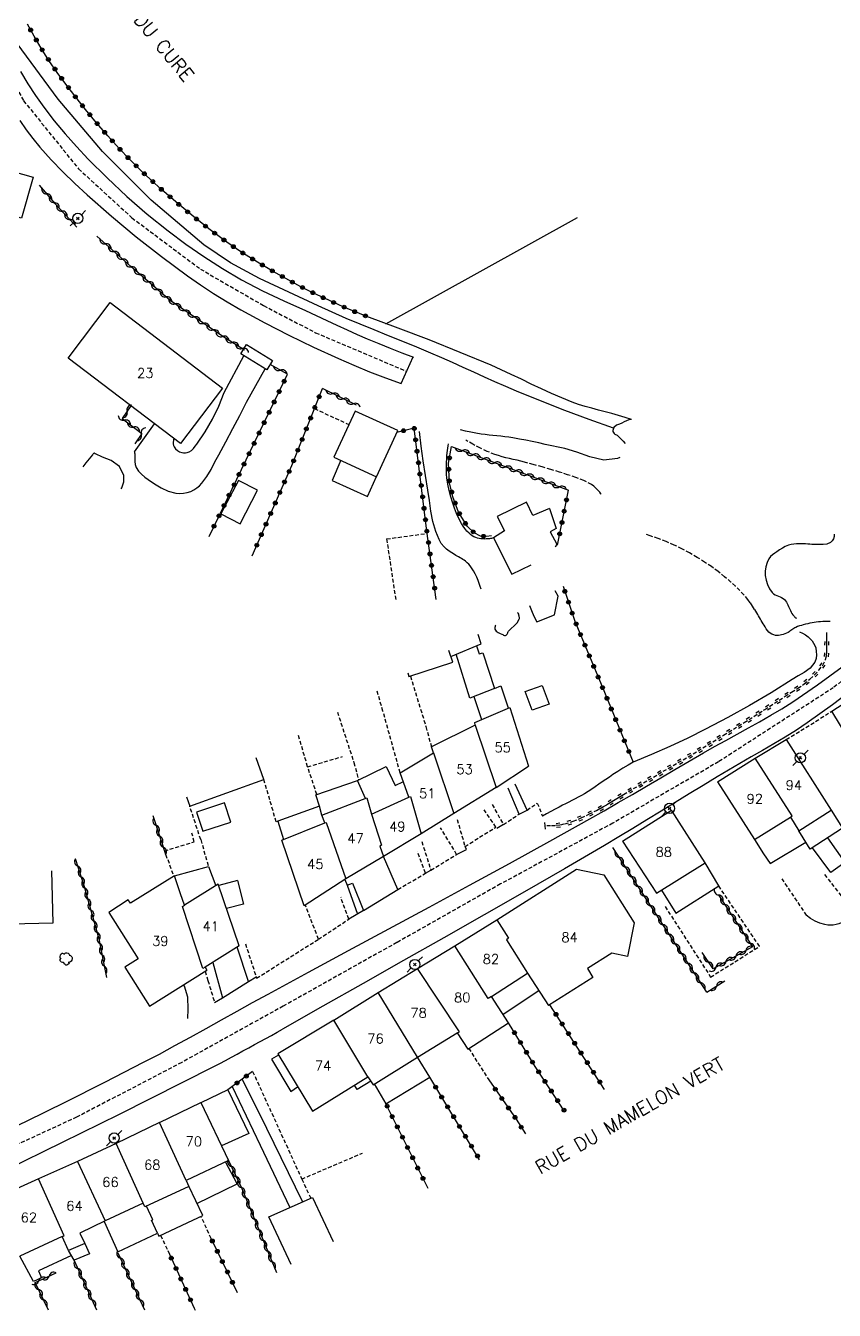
# Model space of a CAD drawing. Header units: millimetres. Extents: x 255999 to 257000, y 144000 to 145001.
# Drawn here: x 256211.4 to 256316.8, y 144000 to 144167.6 of the extents above; entities that cross this region are included whole.
import ezdxf
from ezdxf.enums import TextEntityAlignment as Align

# ---------------------------------------------------------------- set-up
doc = ezdxf.new("R2010")
doc.units = ezdxf.units.MM
doc.linetypes.add('DASHED', pattern=[0.75, 0.5, -0.25])
doc.layers.get('0').update_dxf_attribs({"linetype": 'CONTINUOUS'})
for name, color, linetype in [('W0001', 6, 'DASHED'), ('W0008', 7, 'CONTINUOUS'), ('W0017', 7, 'CONTINUOUS'), ('W0070', 7, 'DASHED'), ('W0101', 7, 'CONTINUOUS'), ('W0104', 1, 'CONTINUOUS'), ('W0105', 7, 'CONTINUOUS'), ('W0112', 1, 'DASHED'), ('W0120', 7, 'CONTINUOUS'), ('W0211', 2, 'CONTINUOUS'), ('W0214', 2, 'CONTINUOUS'), ('W0220', 5, 'DASHED'), ('W0300', 7, 'CONTINUOUS'), ('W0310', 3, 'CONTINUOUS'), ('W0322', 7, 'CONTINUOUS'), ('W0323', 7, 'CONTINUOUS'), ('W0333', 7, 'CONTINUOUS'), ('W0473', 7, 'CONTINUOUS'), ('W0515', 5, 'CONTINUOUS'), ('W0989', 7, 'CONTINUOUS'), ('W0991', 7, 'CONTINUOUS'), ('W1102', 7, 'CONTINUOUS')]:
    doc.layers.add(name, color=color, linetype=linetype)
doc.styles.get("Standard").update_dxf_attribs({"font": 'romans.shx', "width": 0.85})

# ---------------------------------------------------------------- blocks, each defined once
blk = doc.blocks.new('T473')
for p, q in [((-0.166667, 0.166667), (0.166667, -0.166667)), ((-0.166667, -0.166667), (0.166667, 0.166667)), ((0.500001, 0.500001), (1.000002, 1.000002)), ((-1.000002, -1.000002), (-0.500001, -0.500001))]:
    blk.add_line(p, q)
blk.add_ellipse((0, 0), major_axis=(0.471405, 0.471405), ratio=1, start_param=5.4977871438, end_param=11.780972451)
blk = doc.blocks.new('T300')
for p, q in [((-0.8, 0.51), (-0.86, 0.34)), ((-0.86, 0.34), (-0.86, 0.17)), ((-0.86, 0.17), (-0.74, 0.06)), ((-0.69, 0.63), (-0.8, 0.51)), ((-0.8, -0.06), (-0.74, 0.06)), ((-0.74, 0.06), (-0.69, 0.11)), ((-0.57, 0.69), (-0.69, 0.63)), ((-0.46, 0.69), (-0.57, 0.69)), ((-0.29, 0.63), (-0.46, 0.69)), ((-0.29, 0.63), (-0.17, 0.74)), ((-0.23, 0.57), (-0.29, 0.63)), ((-0.17, 0.74), (-0.06, 0.8)), ((-0.06, 0.8), (0.06, 0.8)), ((0.06, 0.8), (0.23, 0.74)), ((0.23, 0.74), (0.34, 0.63)), ((0.34, 0.63), (0.4, 0.51)), ((0.46, 0.46), (0.34, 0.46)), ((0.4, 0.51), (0.4, 0.46)), ((0.57, 0.4), (0.46, 0.46)), ((0.57, 0.4), (0.69, 0.29)), ((0.69, 0.29), (0.74, 0.17)), ((0.74, 0.06), (0.69, -0.17)), ((0.74, 0.17), (0.74, 0.06)), ((-0.8, -0.17), (-0.8, -0.06)), ((-0.8, -0.23), (-0.8, -0.17)), ((-0.74, -0.34), (-0.8, -0.23)), ((-0.69, -0.4), (-0.74, -0.34)), ((-0.51, -0.46), (-0.69, -0.4)), ((-0.4, -0.46), (-0.51, -0.46)), ((-0.4, -0.46), (-0.34, -0.46)), ((-0.34, -0.46), (-0.34, -0.4)), ((-0.34, -0.51), (-0.34, -0.46)), ((-0.29, -0.63), (-0.34, -0.51)), ((-0.17, -0.74), (-0.29, -0.63)), ((-0.06, -0.8), (-0.17, -0.74)), ((0.06, -0.8), (-0.06, -0.8)), ((0.17, -0.74), (0.06, -0.8)), ((0.23, -0.69), (0.17, -0.74)), ((0.29, -0.46), (0.23, -0.46)), ((0.29, -0.63), (0.23, -0.69)), ((0.46, -0.4), (0.29, -0.46)), ((0.34, -0.51), (0.29, -0.63)), ((0.34, -0.51), (0.34, -0.46)), ((0.57, -0.34), (0.46, -0.4)), ((0.63, -0.29), (0.57, -0.34)), ((0.69, -0.17), (0.63, -0.29))]:
    blk.add_line(p, q)
blk = doc.blocks.new('t310o')
at = {"color": 0, "linetype": 'Continuous'}
for centre, start, end in [((-0.5, 0.38), 216.8699, 323.1304), ((0.5, -0.37), 36.8699, 143.1303)]:
    blk.add_arc(centre, 0.625, start, end, dxfattribs=at)
blk = doc.blocks.new('t323o')
at = {"color": 0, "linetype": 'Continuous'}
for radius in [0.25, 0.15]:
    blk.add_circle((0, 0), radius, dxfattribs=at)
blk = doc.blocks.new('t322o')
at = {"color": 0, "linetype": 'Continuous'}
for radius in [0.25, 0.15]:
    blk.add_circle((0, 0), radius, dxfattribs=at)
blk = doc.blocks.new('t220o')
at = {"color": 0, "linetype": 'Continuous'}
for p, q in [((-0.25, 0.25), (0.25, 0.25)), ((-0.25, -0.25), (0.25, -0.25))]:
    blk.add_line(p, q, dxfattribs=at)

msp = doc.modelspace()

# ---------------------------------------------------------------- linework, layer by layer
at = {"layer": 'W0001'}
for points in [[(256375.98, 144171), (256371.53, 144165.59), (256366.61, 144158.17), (256361.99, 144149.01), (256357.83, 144139.67), (256353.68, 144129.2), (256350, 144120.54), (256346.89, 144113.77), (256341.44, 144104.71), (256334.66, 144096.2), (256327.24, 144089.43), (256316.7, 144081.2), (256301.75, 144071.55), (256287.94, 144063.54), (256273.32, 144055.61), (256259.76, 144047.96), (256244.95, 144039.67), (256231.71, 144032.33), (256218.01, 144025.19), (256200.27, 144017.02), (256182.14, 144008.73), (256164.95, 144000.71), (256163.32, 144000)], [(256204.22, 144171), (256206.44, 144166.09), (256211.09, 144157.78), (256218.26, 144148.89), (256225.22, 144142.51), (256234.15, 144135.82), (256242.4, 144131.05), (256249.17, 144127.52), (256261.06, 144122.47)]]:
    msp.add_lwpolyline(points, dxfattribs=at)
at = {"layer": 'W0008'}
for points in [[(256210.69, 144161.59), (256211.65, 144160), (256212.66, 144158.45), (256213.73, 144156.94), (256215.08, 144155.17), (256216.5, 144153.46), (256217.98, 144151.79), (256219.51, 144150.17), (256221.99, 144147.7), (256224.56, 144145.3), (256227.2, 144143), (256229.93, 144140.8), (256232.24, 144139.07), (256234.61, 144137.44), (256237.04, 144135.89), (256239.52, 144134.42), (256242.25, 144132.98), (256245.04, 144131.66), (256247.86, 144130.4), (256250.66, 144129.12), (256251.97, 144128.51), (256253.28, 144127.89), (256254.59, 144127.29), (256255.92, 144126.71), (256257.41, 144126.09), (256258.91, 144125.48), (256260.42, 144124.89), (256261.94, 144124.33)], [(256210.58, 144155.19), (256211.42, 144154), (256212.3, 144152.83), (256213.22, 144151.7), (256214.68, 144150.07), (256216.2, 144148.5), (256217.77, 144146.99), (256219.38, 144145.51), (256222.54, 144142.73), (256225.77, 144140.04), (256229.08, 144137.44), (256232.46, 144134.93), (256234.15, 144133.76), (256235.88, 144132.63), (256237.63, 144131.55), (256239.42, 144130.52), (256242.54, 144128.81), (256245.71, 144127.19), (256248.91, 144125.64), (256252.15, 144124.16), (256254.17, 144123.27), (256256.22, 144122.43), (256258.28, 144121.63), (256260.36, 144120.87)], [(256260.36, 144120.87), (256261.89, 144124.35)], [(256206.31, 144022.24), (256211.46, 144024.68), (256216.59, 144027.18), (256221.68, 144029.74), (256226.75, 144032.35), (256228.8, 144033.42), (256230.84, 144034.52), (256232.87, 144035.63), (256234.9, 144036.75), (256236.92, 144037.88), (256238.95, 144039), (256240.97, 144040.13), (256243, 144041.24), (256248.24, 144044.09), (256253.49, 144046.93), (256258.75, 144049.77), (256264, 144052.6), (256269.25, 144055.44), (256274.49, 144058.3), (256279.72, 144061.18), (256284.93, 144064.09), (256286.8, 144065.15), (256288.66, 144066.22), (256290.51, 144067.29), (256292.36, 144068.38), (256294.21, 144069.46), (256296.06, 144070.55), (256297.91, 144071.63), (256299.77, 144072.7), (256301.23, 144073.53), (256302.69, 144074.34), (256304.17, 144075.15), (256305.64, 144075.96), (256307.1, 144076.77), (256308.56, 144077.61), (256309.99, 144078.47), (256311.41, 144079.37), (256314.67, 144081.59), (256317.85, 144083.92)], [(256319.85, 144081.45), (256316.62, 144078.99), (256313.31, 144076.64), (256311.89, 144075.69), (256310.44, 144074.78), (256308.97, 144073.9), (256307.49, 144073.03), (256306.01, 144072.18), (256304.53, 144071.32), (256303.05, 144070.46), (256301.58, 144069.59), (256299.74, 144068.47), (256297.9, 144067.35), (256296.07, 144066.23), (256294.24, 144065.1), (256292.4, 144063.98), (256290.57, 144062.86), (256288.72, 144061.75), (256286.87, 144060.65), (256281.66, 144057.6), (256276.42, 144054.57), (256271.17, 144051.57), (256265.91, 144048.59), (256260.65, 144045.61), (256255.39, 144042.63), (256250.13, 144039.65), (256244.88, 144036.65)], [(256170.97, 144000), (256172.39, 144000.68), (256179.38, 144004.12), (256186.38, 144007.54), (256198.8, 144013.51), (256211.23, 144019.5), (256223.61, 144025.57), (256235.91, 144031.8), (256236.67, 144032.19), (256237.43, 144032.6), (256238.19, 144033.01), (256238.94, 144033.42), (256239.69, 144033.84), (256240.45, 144034.25), (256241.2, 144034.66), (256241.95, 144035.08), (256242.68, 144035.47), (256243.42, 144035.86), (256244.15, 144036.26), (256244.88, 144036.65)]]:
    msp.add_lwpolyline(points, dxfattribs=at)
at = {"layer": 'W0017'}
for points in [[(256237.26, 144119.72), (256239.82, 144124.49)], [(256240.16, 144118.46), (256242.59, 144122.82)], [(256230.73, 144113.68), (256230.69, 144113.63), (256230.66, 144113.58), (256230.64, 144113.52), (256230.63, 144113.45), (256230.6, 144113.24), (256230.61, 144113.03), (256230.64, 144112.81), (256230.73, 144112.61), (256230.92, 144112.36), (256231.16, 144112.15), (256231.43, 144111.99), (256231.72, 144111.88), (256231.96, 144111.84), (256232.2, 144111.84), (256232.44, 144111.88), (256232.67, 144111.97), (256232.99, 144112.16), (256233.25, 144112.42), (256233.48, 144112.71), (256233.69, 144112.99), (256234.77, 144114.57), (256235.73, 144116.22), (256236.56, 144117.94), (256237.26, 144119.72)], [(256225.56, 144111.97), (256225.57, 144111.84), (256225.58, 144111.71), (256225.59, 144111.58), (256225.6, 144111.45), (256225.62, 144111.08), (256225.62, 144110.7), (256225.66, 144110.32), (256225.78, 144109.95), (256226.09, 144109.47), (256226.48, 144109.05), (256226.91, 144108.69), (256227.36, 144108.36), (256228.18, 144107.79), (256229.04, 144107.28), (256229.96, 144106.86), (256230.95, 144106.6), (256231.44, 144106.55), (256231.94, 144106.58), (256232.42, 144106.67), (256232.9, 144106.82), (256233.31, 144107.02), (256233.69, 144107.27), (256234.04, 144107.56), (256234.35, 144107.88), (256235.01, 144108.75), (256235.56, 144109.69), (256236.04, 144110.66), (256236.54, 144111.6), (256237.48, 144113.3), (256238.39, 144115.01), (256239.28, 144116.73), (256240.16, 144118.46)], [(256225.56, 144111.97), (256228.15, 144115.65)], [(256270.76, 144094.08), (256270.66, 144094.43), (256270.53, 144094.82), (256270.38, 144095.21), (256270.2, 144095.64), (256270, 144096.06), (256269.78, 144096.47), (256269.53, 144096.86), (256269.35, 144097.1), (256269.15, 144097.31), (256268.94, 144097.52), (256268.72, 144097.71), (256268.56, 144097.84), (256268.38, 144097.95), (256268.2, 144098.06), (256268.02, 144098.16), (256267.84, 144098.26), (256267.66, 144098.37), (256267.48, 144098.47), (256267.3, 144098.58), (256266.95, 144098.81), (256266.59, 144099.03), (256266.24, 144099.27), (256265.93, 144099.57), (256265.58, 144100.03), (256265.3, 144100.53), (256265.07, 144101.05), (256264.87, 144101.58), (256264.49, 144102.9), (256264.23, 144104.26), (256264.02, 144105.62), (256263.81, 144106.97), (256263.51, 144108.88), (256263.23, 144110.79), (256262.97, 144112.71), (256262.74, 144114.64)], [(256272.4, 144100.75), (256272.27, 144100.71), (256272.14, 144100.69), (256272.01, 144100.67), (256271.88, 144100.65), (256271.65, 144100.62), (256271.41, 144100.61), (256271.17, 144100.6), (256270.93, 144100.61), (256270.72, 144100.63), (256270.5, 144100.67), (256270.29, 144100.72), (256270.08, 144100.79), (256269.84, 144100.9), (256269.61, 144101.04), (256269.4, 144101.2), (256269.2, 144101.37), (256268.91, 144101.65), (256268.65, 144101.96), (256268.42, 144102.29), (256268.2, 144102.63), (256267.86, 144103.27), (256267.56, 144103.94), (256267.31, 144104.62), (256267.07, 144105.3), (256266.82, 144106.11), (256266.61, 144106.93), (256266.43, 144107.75), (256266.31, 144108.59), (256266.27, 144109), (256266.25, 144109.4), (256266.24, 144109.81), (256266.24, 144110.22), (256266.26, 144110.63), (256266.28, 144111.03), (256266.3, 144111.44), (256266.33, 144111.85), (256266.37, 144112.15), (256266.41, 144112.45), (256266.47, 144112.74), (256266.53, 144113.04)], [(256232.5, 144038.08), (256232.55, 144039.29), (256232.52, 144040.85), (256232.09, 144042.28), (256231.96, 144042.46)], [(256239.62, 144030.16), (256242.76, 144023.75), (256247.49, 144014.15)], [(256238.29, 144029.18), (256241.94, 144021.54), (256245.81, 144013.41)]]:
    msp.add_lwpolyline(points, dxfattribs=at)
at = {"layer": 'W0070'}
for points in [[(256286.42, 144106.45), (256286.38, 144106.52), (256286.24, 144106.7), (256286, 144106.98), (256285.74, 144107.25), (256285.46, 144107.49), (256285.16, 144107.71), (256284.16, 144108.24), (256283.11, 144108.65), (256282.04, 144108.99), (256280.99, 144109.33), (256279.86, 144109.69), (256278.72, 144110.01), (256277.58, 144110.32), (256276.43, 144110.63), (256275.95, 144110.76), (256275.46, 144110.87), (256274.97, 144110.98), (256274.48, 144111.09), (256273.99, 144111.21), (256273.5, 144111.33), (256273.02, 144111.48), (256272.54, 144111.64), (256271.56, 144112.03), (256270.61, 144112.48), (256269.67, 144112.96), (256268.77, 144113.5)], [(256316.29, 144089.83), (256315.97, 144089.84), (256315.65, 144089.85), (256315.34, 144089.84), (256315.02, 144089.82), (256314.76, 144089.8), (256314.49, 144089.76), (256314.23, 144089.72), (256313.96, 144089.67), (256313.67, 144089.62), (256313.38, 144089.56), (256313.09, 144089.49), (256312.8, 144089.42), (256312.55, 144089.34), (256312.3, 144089.27), (256312.05, 144089.18), (256311.81, 144089.07), (256311.68, 144089), (256311.55, 144088.92), (256311.43, 144088.84), (256311.3, 144088.75), (256311.18, 144088.66), (256311.06, 144088.58), (256310.94, 144088.5), (256310.81, 144088.43), (256310.6, 144088.33), (256310.4, 144088.23), (256310.18, 144088.15), (256309.96, 144088.09), (256309.77, 144088.05), (256309.58, 144088.02), (256309.38, 144088.01), (256309.18, 144088.03), (256308.94, 144088.1), (256308.71, 144088.19), (256308.49, 144088.32), (256308.3, 144088.47), (256308.11, 144088.67), (256307.95, 144088.89), (256307.81, 144089.13), (256307.67, 144089.35), (256307.54, 144089.55), (256307.43, 144089.75), (256307.31, 144089.96), (256307.2, 144090.16), (256307.08, 144090.36), (256306.97, 144090.57), (256306.85, 144090.77), (256306.73, 144090.97), (256306.45, 144091.42), (256306.17, 144091.86), (256305.88, 144092.3), (256305.56, 144092.72), (256305.05, 144093.32), (256304.51, 144093.9), (256303.94, 144094.45), (256303.36, 144094.99), (256302.53, 144095.69), (256301.68, 144096.36), (256300.81, 144097), (256299.92, 144097.6), (256298.95, 144098.21), (256297.97, 144098.79), (256296.97, 144099.33), (256295.94, 144099.82), (256294.91, 144100.27), (256293.86, 144100.67), (256292.8, 144101.03), (256292.34, 144101.18)]]:
    msp.add_lwpolyline(points, dxfattribs=at)
at = {"layer": 'W0101'}
msp.add_lwpolyline([(256222.39, 144131.44), (256237.04, 144120.3), (256231.54, 144113.07), (256216.89, 144124.2), (256222.39, 144131.44)], close=True, dxfattribs=at)
for points in [[(256270.01, 144076.33), (256269.93, 144076.69), (256274.5, 144078.65)], [(256274.5, 144078.65), (256276.97, 144070.98)], [(256270.01, 144076.33), (256264.28, 144073.51)], [(256306.53, 144072.02), (256310.58, 144074.45)], [(256310.58, 144074.45), (256316.42, 144065.25)], [(256232.33, 144066.99), (256232.76, 144065.77), (256242.42, 144069.25), (256241.41, 144072.07)], [(256260.21, 144070.11), (256264.57, 144072.7)], [(256264.57, 144072.7), (256264.28, 144073.51)], [(256272.74, 144068.2), (256276.97, 144070.98)], [(256301.59, 144068.93), (256306.53, 144072.02)], [(256261.36, 144066.93), (256260.21, 144070.11)], [(256301.59, 144068.93), (256306.43, 144061.42)], [(256272.74, 144068.2), (256267.21, 144064.81)], [(256250.4, 144063.58), (256250.01, 144064.6), (256255.86, 144066.85), (256256.49, 144064.7)], [(256256.49, 144064.7), (256261.36, 144066.93)], [(256267.21, 144064.81), (256262.94, 144062.17)], [(256289.2, 144061.2), (256293.65, 144054.39), (256299.99, 144058.37), (256295.6, 144065.22)], [(256289.2, 144061.2), (256295.6, 144065.22)], [(256306.43, 144061.42), (256311.13, 144064.33)], [(256311.13, 144064.33), (256312.2, 144062.55), (256316.42, 144065.25)], [(256247.67, 144052.77), (256244.78, 144061.34), (256250.4, 144063.58)], [(256262.94, 144062.17), (256258.04, 144059.19)], [(256258.04, 144059.19), (256253.11, 144056.26)], [(256214.73, 144057.31), (256214.89, 144050.5), (256205.79, 144050.28), (256205.74, 144052.63)], [(256272.84, 144050.93), (256283.23, 144057.55)], [(256283.23, 144057.55), (256286.78, 144056.81), (256290.73, 144050.54), (256289.86, 144046.17), (256287.84, 144046.59), (256284.64, 144044.57), (256285.34, 144043.43), (256279.55, 144039.75)], [(256232.07, 144052.83), (256231.55, 144054.32), (256230.78, 144056.69), (256225.05, 144053.09)], [(256239.2, 144047.52), (256236.49, 144055.6), (256232.07, 144052.83)], [(256253.11, 144056.26), (256247.67, 144052.77)], [(256225.05, 144053.09), (256224.72, 144053.55), (256222.21, 144051.88), (256226.02, 144045.84), (256224.3, 144044.76), (256227.51, 144039.65), (256234.99, 144044.37)], [(256267.36, 144047.52), (256272.84, 144050.93)], [(256239.2, 144047.52), (256234.76, 144044.74)], [(256262.49, 144044.58), (256267.36, 144047.52)], [(256234.76, 144044.74), (256234.99, 144044.37)], [(256257.32, 144041.44), (256262.49, 144044.58)], [(256272.11, 144040.94), (256276.8, 144043.97)], [(256276.8, 144043.97), (256279.55, 144039.75)], [(256251.57, 144037.83), (256257.32, 144041.44)], [(256274.34, 144037.49), (256272.11, 144040.94)], [(256251.57, 144037.83), (256244.24, 144033.44)], [(256267.63, 144036.19), (256269.02, 144034.08), (256274.34, 144037.49)], [(256262.48, 144033.03), (256267.63, 144036.19)], [(256244.24, 144033.44), (256248.76, 144025.97), (256256.01, 144030.44)], [(256256.01, 144030.44), (256256.7, 144029.43), (256262.48, 144033.03)], [(256228.81, 144024.49), (256234.21, 144027.12)], [(256234.21, 144027.12), (256237.81, 144019.56), (256232.31, 144016.94)], [(256228.81, 144024.49), (256223.15, 144021.77)], [(256223.15, 144021.77), (256218.14, 144019.43)], [(256218.14, 144019.43), (256213.02, 144017.17)], [(256213.02, 144017.17), (256207.16, 144014.48)], [(256232.31, 144016.94), (256232.64, 144016.16), (256226.9, 144013.49)], [(256226.67, 144013.97), (256221.75, 144011.68)], [(256226.9, 144013.49), (256226.67, 144013.97)], [(256246.01, 144005.96), (256243.1, 144012.21), (256248.78, 144014.73), (256251.46, 144008.98)], [(256221.75, 144011.68), (256218.43, 144010.05), (256219.06, 144008.72), (256216.97, 144007.81), (256216.13, 144009.61)], [(256216.13, 144009.61), (256210.62, 144007.06)]]:
    msp.add_lwpolyline(points, dxfattribs=at)
at = {"layer": 'W0104'}
for points in [[(256212.34, 144147.79), (256210.82, 144142.44), (256208.03, 144143.23), (256209.55, 144148.58), (256212.34, 144147.79)], [(256254.32, 144117.3), (256251.57, 144111.27), (256257.14, 144108.73), (256259.9, 144114.76)], [(256239.11, 144108.26), (256236.84, 144103.89), (256239.33, 144102.59), (256241.61, 144106.97)], [(256278.75, 144081.51), (256279.64, 144079.07), (256277.41, 144078.26), (256276.52, 144080.7), (256278.75, 144081.51)], [(256320.21, 144080.53), (256320.95, 144079.36), (256323.04, 144076.93), (256318.89, 144074.21), (256316.53, 144078.14)], [(256237.28, 144066.18), (256233.66, 144064.97), (256234.49, 144062.48), (256238.11, 144063.69)]]:
    msp.add_lwpolyline(points, close=True, dxfattribs=at)
for points in [[(256252.45, 144110.87), (256251.32, 144108.22), (256255.97, 144106.13), (256257.11, 144108.74)], [(256279.71, 144104.6), (256277.52, 144103.67), (256276.69, 144105.43), (256272.86, 144103.54), (256273.8, 144101.67), (256272.4, 144100.75), (256274.78, 144096.01), (256277.3, 144097.24)], [(256279.71, 144104.6), (256280.55, 144101.96), (256279.76, 144101.55), (256280.63, 144099.94), (256280.43, 144099.56)], [(256266.82, 144085.28), (256270.77, 144086.95), (256270.37, 144088.14)], [(256261.19, 144083.16), (256261.36, 144082.66), (256267.06, 144084.54), (256266.56, 144086.07)], [(256270.98, 144085.78), (256272.5, 144081.11), (256269.29, 144079.83), (256267.5, 144085.57)], [(256270.15, 144086.69), (256270.52, 144085.63), (256270.98, 144085.78)], [(256272.5, 144081.11), (256273.36, 144081.44), (256274.3, 144078.57)], [(256269.83, 144080.05), (256270.8, 144077.06)], [(256255.7, 144066.78), (256254.66, 144069.1), (256258.39, 144070.92), (256259.55, 144068.45), (256260.63, 144068.96)], [(256249.67, 144065.74), (256249.2, 144067.23), (256254.66, 144069.1)], [(256250.01, 144064.6), (256249.67, 144065.74), (256244.24, 144063.82), (256245, 144061.43)], [(256316.42, 144065.25), (256317.92, 144062.91), (256313.71, 144060.13), (256312.2, 144062.55)], [(256306.43, 144061.42), (256307.62, 144059.55)], [(256307.62, 144059.55), (256308.48, 144058.26), (256313.13, 144061.06)], [(256315.97, 144061.62), (256318.2, 144058.4), (256316.39, 144057.1), (256314, 144060.32)], [(256253.01, 144056.19), (256253.28, 144055.44), (256253.99, 144055.71), (256255.43, 144052.15), (256259.92, 144054.89), (256258.03, 144059.21)], [(256230.78, 144056.69), (256235.22, 144057.9), (256236.15, 144055.38)], [(256294.29, 144054.79), (256296.15, 144051.82), (256301.76, 144055.36), (256299.99, 144058.37)], [(256238.98, 144056.07), (256236.56, 144055.4)], [(256238.98, 144056.07), (256239.77, 144052.98)], [(256239.77, 144052.98), (256237.55, 144052.42)], [(256235.77, 144045.37), (256237.05, 144040.76), (256240.43, 144042.89), (256238.97, 144047.38)], [(256278.29, 144041.68), (256273.63, 144038.6)], [(256244.32, 144033.3), (256243.43, 144032.77), (256245.93, 144028.55), (256246.83, 144029.16)], [(256256.84, 144029.52), (256258.35, 144026.93), (256264.07, 144030.39), (256262.47, 144033.02)], [(256237.73, 144028.77), (256234.23, 144027.08)], [(256237.73, 144028.77), (256240.45, 144023.08), (256236.91, 144021.45)], [(256256.38, 144029.9), (256254.61, 144028.8), (256254.24, 144029.35)], [(256233.7, 144013.93), (256238.97, 144016.5), (256237.43, 144019.38)], [(256234.45, 144012.35), (256232.63, 144016.19)], [(256227.78, 144011.74), (256227.96, 144011.81), (256227.14, 144013.6)], [(256228.57, 144010.07), (256227.78, 144011.74)], [(256232.51, 144011.47), (256234.45, 144012.35)], [(256221.58, 144011.6), (256223.39, 144007.61), (256228.57, 144010.07)], [(256228.57, 144010.07), (256228.75, 144009.69), (256232.51, 144011.47)], [(256219.06, 144008.72), (256219.68, 144007.36), (256217.68, 144006.52), (256216.97, 144007.81)], [(256217.34, 144007.13), (256213.04, 144005.14), (256213.42, 144004.22), (256212.37, 144003.75), (256210.62, 144007.06)]]:
    msp.add_lwpolyline(points, dxfattribs=at)
at = {"layer": 'W0105'}
for points in [[(256275.73, 144064.73), (256274.29, 144068.09)], [(256276.76, 144065.25), (256275.21, 144068.63)], [(256275.73, 144064.73), (256276.76, 144065.25)], [(256273.68, 144063.36), (256272.82, 144062.85)], [(256267.58, 144059.45), (256268.87, 144060.11), (256268.67, 144060.51)], [(256263.5, 144057.01), (256264.21, 144057.43)], [(256253.28, 144055.44), (256254.65, 144051.68)], [(256255.43, 144052.15), (256253.51, 144051.01)], [(256240.43, 144042.89), (256241.42, 144043.49)], [(256236, 144040.16), (256237.05, 144040.76)]]:
    msp.add_lwpolyline(points, dxfattribs=at)
at = {"layer": 'W0112'}
for points in [[(256249.02, 144117.62), (256253.52, 144115.54)], [(256258.44, 144100.62), (256263.55, 144101.32)], [(256258.44, 144100.62), (256259.66, 144092.5)], [(256261.56, 144082.73), (256263.57, 144076.13), (256264.28, 144073.51)], [(256260.21, 144070.11), (256257.97, 144078.14), (256257.15, 144080.94)], [(256252.02, 144078.04), (256254.18, 144071.45)], [(256310.58, 144074.45), (256316.53, 144078.14)], [(256248.14, 144070.9), (256246.89, 144075.15)], [(256248.14, 144070.9), (256252.67, 144072.22)], [(256249.34, 144067.27), (256248.14, 144070.9)], [(256254.18, 144071.45), (256254.79, 144069.16)], [(256244.24, 144063.82), (256244.05, 144063.71), (256242.42, 144069.25)], [(256234.2, 144061.39), (256232.76, 144065.77)], [(256268.67, 144060.51), (256272.7, 144063.02), (256271.1, 144065.37)], [(256272.21, 144065.98), (256273.68, 144063.36), (256275.73, 144064.73)], [(256276.76, 144065.25), (256278.1, 144066.16)], [(256278.1, 144066.16), (256278.78, 144064.45)], [(256267.63, 144064.03), (256268.67, 144060.51)], [(256229.47, 144059.91), (256233.34, 144061.1), (256233.05, 144062.24)], [(256263.03, 144061.14), (256264.21, 144057.43), (256267.58, 144059.45), (256265.49, 144062.95)], [(256234.2, 144061.39), (256235.2, 144057.89)], [(256229.89, 144058.8), (256230.67, 144056.62)], [(256259.92, 144054.89), (256263.5, 144057.01), (256262.46, 144059.83)], [(256307.08, 144047.48), (256301.76, 144055.36)], [(256309.99, 144056.29), (256313.19, 144051.52)], [(256315.56, 144056.83), (256319.97, 144051.24)], [(256249.55, 144048.4), (256253.51, 144051.01), (256252.47, 144053.9)], [(256249.55, 144048.4), (256247.84, 144052.88)], [(256294.77, 144052.66), (256300.71, 144043.47), (256307.08, 144047.48)], [(256240.02, 144047.81), (256241.48, 144043.32), (256249.55, 144048.4)], [(256234.78, 144044.23), (256235.13, 144043)], [(256235.13, 144043), (256236, 144040.16)], [(256269.15, 144034.16), (256271.76, 144030.08)], [(256240.97, 144031.16), (256247.38, 144017.12), (256255.29, 144020.51)], [(256247.38, 144017.12), (256248.54, 144014.62)], [(256235.57, 144009.35), (256234.23, 144012.25)], [(256228.96, 144009.79), (256229.9, 144007.78)]]:
    msp.add_lwpolyline(points, dxfattribs=at)
at = {"layer": 'W0120'}
msp.add_lwpolyline([(256279.05, 144063.64), (256279.12, 144062.76)], dxfattribs=at)
at = {"layer": 'W0211'}
for points in [[(256290.4, 144116.2), (256289.54, 144116.47), (256288.68, 144116.73), (256287.81, 144116.97), (256286.95, 144117.2), (256286.08, 144117.42), (256285.21, 144117.66), (256284.35, 144117.9), (256283.49, 144118.17), (256282.65, 144118.47), (256281.29, 144119), (256279.95, 144119.57), (256278.63, 144120.18), (256277.32, 144120.81), (256276.02, 144121.45), (256274.71, 144122.08), (256273.39, 144122.69), (256272.06, 144123.28), (256268.04, 144124.95), (256264.01, 144126.57), (256259.95, 144128.13), (256255.87, 144129.64)], [(256290.38, 144116.21), (256290.05, 144116.13), (256289.72, 144116.02), (256289.41, 144115.89), (256289.11, 144115.73), (256288.81, 144115.6), (256288.44, 144115.45), (256288.1, 144115.17), (256287.94, 144114.76), (256287.96, 144114.61), (256288.02, 144114.48), (256288.12, 144114.38), (256288.23, 144114.3), (256288.32, 144114.24), (256288.43, 144114.19), (256288.53, 144114.13), (256288.62, 144114.05), (256288.94, 144113.73), (256289.32, 144113.38), (256289.55, 144113.06)], [(256288.88, 144111.25), (256288.58, 144111.12), (256286.76, 144110.91), (256284.93, 144111.31), (256283.25, 144111.94), (256281.68, 144112.41), (256280.83, 144112.58), (256279.99, 144112.76), (256279.14, 144112.95), (256278.3, 144113.13), (256277.45, 144113.31), (256276.6, 144113.49), (256275.76, 144113.65), (256274.9, 144113.8), (256274.39, 144113.87), (256273.87, 144113.94), (256273.35, 144114), (256272.84, 144114.05), (256272.32, 144114.1), (256271.8, 144114.16), (256271.28, 144114.22), (256270.77, 144114.3), (256270.09, 144114.41), (256269.42, 144114.54), (256268.75, 144114.68), (256268.08, 144114.84)], [(256316.83, 144101.24), (256316.82, 144100.93), (256316.72, 144100.63), (256316.56, 144100.36), (256316.33, 144100.14), (256315.87, 144099.93), (256315.37, 144099.87), (256314.89, 144099.9), (256314.44, 144099.91), (256314.17, 144099.9), (256313.9, 144099.91), (256313.63, 144099.92), (256313.37, 144099.94), (256313.1, 144099.96), (256312.83, 144099.97), (256312.56, 144099.98), (256312.29, 144099.98), (256311.93, 144099.96), (256311.58, 144099.94), (256311.22, 144099.89), (256310.86, 144099.8), (256310.45, 144099.63), (256310.07, 144099.42), (256309.7, 144099.18), (256309.34, 144098.92), (256309.07, 144098.74), (256308.79, 144098.54), (256308.53, 144098.31), (256308.32, 144098.04), (256308.07, 144097.53), (256307.91, 144096.98), (256307.83, 144096.41), (256307.84, 144095.84), (256307.94, 144095.24), (256308.12, 144094.66), (256308.39, 144094.12), (256308.75, 144093.62), (256308.92, 144093.46), (256309.12, 144093.34), (256309.33, 144093.24), (256309.55, 144093.15), (256309.76, 144093.07), (256309.97, 144092.97), (256310.18, 144092.86), (256310.36, 144092.7), (256310.49, 144092.54), (256310.6, 144092.37), (256310.7, 144092.19), (256310.78, 144092), (256310.86, 144091.81), (256310.94, 144091.62), (256311.02, 144091.44), (256311.11, 144091.26), (256311.21, 144091.08), (256311.31, 144090.9), (256311.42, 144090.73), (256311.55, 144090.57), (256311.63, 144090.48), (256311.71, 144090.41), (256311.81, 144090.34), (256311.9, 144090.27)], [(256312.32, 144088.51), (256312.71, 144088.33), (256313.08, 144088.11), (256313.42, 144087.86), (256313.73, 144087.56), (256313.94, 144087.31), (256314.14, 144087.03), (256314.3, 144086.73), (256314.41, 144086.41), (256314.49, 144085.95), (256314.52, 144085.48), (256314.46, 144085), (256314.28, 144084.55), (256313.7, 144083.78), (256312.93, 144083.2), (256312.12, 144082.74), (256311.36, 144082.28), (256308.61, 144080.53), (256305.8, 144078.87), (256302.94, 144077.31), (256300.05, 144075.8), (256297.73, 144074.64), (256295.38, 144073.54), (256293, 144072.49), (256290.6, 144071.51)], [(256290.6, 144071.51), (256289.94, 144071.11), (256289.27, 144070.7), (256288.62, 144070.29), (256287.96, 144069.87), (256287.5, 144069.56), (256287.03, 144069.25), (256286.58, 144068.93), (256286.12, 144068.61), (256285.66, 144068.29), (256285.2, 144067.97), (256284.73, 144067.67), (256284.26, 144067.37), (256283.86, 144067.14), (256283.45, 144066.92), (256283.03, 144066.7), (256282.62, 144066.5), (256282.2, 144066.29), (256281.78, 144066.08), (256281.37, 144065.87), (256280.95, 144065.65), (256280.41, 144065.36), (256279.86, 144065.06), (256279.32, 144064.76), (256278.78, 144064.45)], [(256318.85, 144052.67), (256318.86, 144052.47), (256318.86, 144052.26), (256318.83, 144052.06), (256318.79, 144051.86), (256318.71, 144051.61), (256318.61, 144051.36), (256318.48, 144051.12), (256318.31, 144050.91), (256318.04, 144050.69), (256317.73, 144050.53), (256317.41, 144050.41), (256317.08, 144050.32), (256316.71, 144050.25), (256316.35, 144050.23), (256315.98, 144050.25), (256315.62, 144050.31), (256314.96, 144050.5), (256314.33, 144050.77), (256313.74, 144051.11), (256313.19, 144051.52)]]:
    msp.add_lwpolyline(points, dxfattribs=at)
at = {"layer": 'W0214'}
msp.add_lwpolyline([(256288.06, 144115.06), (256284.87, 144116.21), (256281.69, 144117.39), (256278.53, 144118.62), (256275.38, 144119.89), (256273.98, 144120.48), (256272.58, 144121.09), (256271.19, 144121.72), (256269.8, 144122.35), (256268.41, 144122.98), (256267.02, 144123.62), (256265.63, 144124.24), (256264.23, 144124.85), (256262.39, 144125.63), (256260.55, 144126.39), (256258.7, 144127.13), (256256.84, 144127.87), (256254.99, 144128.62), (256253.15, 144129.39), (256251.32, 144130.19), (256249.51, 144131.03), (256245.69, 144132.8), (256241.85, 144134.6), (256238.1, 144136.61), (256234.58, 144138.99), (256227.72, 144144.8), (256221.39, 144151.17), (256215.58, 144158), (256210.27, 144165.22)], dxfattribs=at)
at = {"layer": 'W0220'}
msp.add_lwpolyline([(256279.34, 144063.25), (256279.94, 144063.23), (256280.53, 144063.26), (256281.12, 144063.33), (256281.71, 144063.46), (256282.79, 144063.79), (256283.83, 144064.22), (256284.84, 144064.71), (256285.83, 144065.21), (256286.29, 144065.45), (256286.73, 144065.7), (256287.17, 144065.96), (256287.61, 144066.23), (256288.04, 144066.49), (256288.47, 144066.76), (256288.91, 144067.03), (256289.34, 144067.29), (256290.64, 144068.05), (256291.94, 144068.8), (256293.24, 144069.55), (256294.53, 144070.31), (256295.83, 144071.06), (256297.13, 144071.82), (256298.42, 144072.58), (256299.71, 144073.36), (256302.4, 144075.01), (256305.09, 144076.67), (256307.76, 144078.37), (256310.42, 144080.09), (256311.25, 144080.62), (256312.09, 144081.14), (256312.91, 144081.7), (256313.67, 144082.34), (256314.26, 144082.89), (256314.82, 144083.48), (256315.33, 144084.14), (256315.71, 144084.88), (256315.83, 144085.35), (256315.87, 144085.83), (256315.86, 144086.3), (256315.86, 144086.77), (256315.87, 144087.18), (256315.88, 144087.6), (256315.88, 144088.02), (256315.87, 144088.43)], dxfattribs=at)
at = {"layer": 'W0300'}
msp.add_lwpolyline([(256258.32, 144128.67), (256283.35, 144142.55)], dxfattribs=at)
at = {"layer": 'W0310'}
for points in [[(256213.13, 144146.77), (256215.15, 144144.38), (256217.15, 144142.26), (256218.03, 144141.3)], [(256239.91, 144125.26), (256236.93, 144127.1), (256230.19, 144131.73), (256225.07, 144136.14), (256220.65, 144140.12)], [(256245.53, 144122.1), (256243.27, 144123.38)], [(256254.5, 144118.06), (256250.06, 144120.24)], [(256225.08, 144117.97), (256223.94, 144116.32), (256226.52, 144114.38), (256225.61, 144113.04)], [(256266.92, 144112.66), (256282.15, 144106.96)], [(256227.96, 144064.56), (256229.77, 144058.97)], [(256300.2, 144041.5), (256287.97, 144060.35)], [(256217.82, 144058.94), (256219.01, 144055.3), (256220.92, 144048.45), (256221.89, 144043.43)], [(256301.7, 144054.24), (256306.16, 144047.43), (256301.02, 144044.54), (256299.59, 144046.67)], [(256300.2, 144041.5), (256302.57, 144042.96)], [(256237.81, 144019.56), (256239.56, 144015.87), (256244.06, 144004.94)], [(256226.92, 144000), (256223.43, 144007.44)], [(256220.64, 144000), (256217.68, 144006.52)], [(256214.33, 144000), (256212.62, 144003.64), (256215.36, 144004.9)]]:
    msp.add_lwpolyline(points, dxfattribs=at)
at = {"layer": 'W0322'}
msp.add_lwpolyline([(256255.87, 144129.64), (256254.9, 144130.02), (256253.93, 144130.4), (256252.97, 144130.81), (256252.02, 144131.23), (256250.42, 144131.97), (256248.83, 144132.73), (256247.25, 144133.52), (256245.7, 144134.35), (256243.63, 144135.52), (256241.59, 144136.73), (256239.57, 144137.99), (256237.61, 144139.32), (256235.41, 144140.94), (256233.28, 144142.63), (256231.19, 144144.37), (256229.13, 144146.16), (256227.7, 144147.46), (256226.29, 144148.78), (256224.91, 144150.14), (256223.57, 144151.54), (256222.06, 144153.2), (256220.59, 144154.9), (256219.16, 144156.64), (256217.77, 144158.4), (256216.61, 144159.92), (256215.49, 144161.46), (256214.4, 144163.03), (256213.37, 144164.63), (256212.45, 144166.19), (256211.58, 144167.78)], dxfattribs=at)
at = {"layer": 'W0323'}
for points in [[(256235.28, 144100.93), (256245.53, 144122.1)], [(256240.9, 144098.43), (256246.08, 144110.21), (256250.06, 144120.24)], [(256264.92, 144092.71), (256263.7, 144101.62), (256262.04, 144115.08), (256259.78, 144114.51)], [(256272.11, 144101.03), (256271.47, 144100.94), (256270.71, 144100.98), (256269.86, 144101.43), (256268.98, 144102.22), (256267.84, 144104.1), (256267.09, 144106.09), (256266.64, 144107.95), (256266.52, 144110.48), (256266.92, 144112.66)], [(256280.73, 144099.81), (256282.15, 144106.96)], [(256281.46, 144094.46), (256283.01, 144089.87), (256286.55, 144081.37), (256290.6, 144071.51)], [(256286.88, 144028.82), (256279.72, 144039.86)], [(256281.71, 144025.9), (256277.81, 144031.82), (256274.34, 144037.49)], [(256240.97, 144031.16), (256237.73, 144028.77)], [(256270.58, 144019.64), (256264.07, 144030.39)], [(256271.76, 144030.08), (256275.35, 144024.94), (256276.56, 144023)], [(256263.86, 144015.87), (256262.54, 144018.48), (256258.35, 144026.93)], [(256238.99, 144002.3), (256235.57, 144009.35)], [(256229.91, 144007.78), (256233.35, 144000.3), (256233.49, 144000)]]:
    msp.add_lwpolyline(points, dxfattribs=at)
at = {"layer": 'W0333'}
msp.add_lwpolyline([(256240.16, 144125.96), (256243.57, 144123.88), (256242.83, 144122.68), (256239.42, 144124.76)], close=True, dxfattribs=at)
at = {"layer": 'W0515'}
for points in [[(256224.16, 144108.89), (256223.59, 144110.06), (256222.5, 144110.84), (256221.37, 144111.29), (256220.46, 144111.71), (256220.43, 144111.73), (256220.39, 144111.76), (256220.35, 144111.79), (256220.31, 144111.8), (256220.22, 144111.77), (256220.16, 144111.71), (256220.11, 144111.64), (256220.06, 144111.58), (256219.22, 144110.56), (256218.82, 144110.03)], [(256223.8, 144107.15), (256223.89, 144107.3), (256224.15, 144108.07), (256224.16, 144108.89)], [(256280.8, 144093.15), (256280.41, 144093.85)], [(256278.02, 144089.8), (256280.34, 144090.71), (256280.8, 144093.15)], [(256275.74, 144090.13), (256275.77, 144090.24), (256275.77, 144090.35), (256275.75, 144090.46), (256275.73, 144090.56), (256275.71, 144090.68), (256275.67, 144090.81), (256275.62, 144090.93), (256275.53, 144091.02)], [(256277.08, 144091.92), (256277.33, 144091.3), (256277.66, 144090.55), (256278.02, 144089.8)], [(256272.68, 144089.39), (256272.62, 144089.28), (256272.59, 144089.19), (256272.55, 144089.08), (256272.54, 144088.97), (256272.56, 144088.86), (256272.74, 144088.6), (256272.98, 144088.42), (256273.25, 144088.3), (256273.49, 144088.18), (256273.59, 144088.13), (256273.7, 144088.06), (256273.82, 144088.02), (256273.95, 144088.03), (256274.04, 144088.07), (256274.11, 144088.13), (256274.16, 144088.21), (256274.21, 144088.29), (256274.24, 144088.37), (256274.27, 144088.45), (256274.3, 144088.52), (256274.35, 144088.59), (256274.69, 144088.95), (256275.09, 144089.29), (256275.48, 144089.67), (256275.74, 144090.13)]]:
    msp.add_lwpolyline(points, dxfattribs=at)
at = {"layer": 'W1102'}
for points in [[(256270.01, 144076.33), (256272.74, 144068.2)], [(256264.57, 144072.7), (256267.21, 144064.81)], [(256311.13, 144064.33), (256311.34, 144064.48), (256306.53, 144072.02)], [(256261.36, 144066.93), (256261.54, 144067), (256262.94, 144062.17)], [(256256.49, 144064.7), (256257.78, 144060.67), (256257.55, 144060.54), (256258.04, 144059.19)], [(256250.4, 144063.58), (256250.56, 144063.62), (256253.11, 144056.26)], [(256234.76, 144044.74), (256234.49, 144044.59), (256231.82, 144052.69), (256232.07, 144052.83)], [(256272.84, 144050.93), (256274.35, 144048.53), (256274.07, 144048.32), (256276.8, 144043.97)], [(256272.11, 144040.94), (256271.7, 144040.68), (256267.36, 144047.52)], [(256267.63, 144036.19), (256267.93, 144036.33), (256262.49, 144044.58)], [(256262.48, 144033.03), (256257.32, 144041.44)], [(256256.01, 144030.44), (256251.57, 144037.83)], [(256232.31, 144016.94), (256228.81, 144024.49)], [(256226.67, 144013.97), (256223.15, 144021.77)], [(256218.14, 144019.43), (256221.75, 144011.68)], [(256216.13, 144009.61), (256216.38, 144009.71), (256213.02, 144017.17)]]:
    msp.add_lwpolyline(points, dxfattribs=at)

# ---------------------------------------------------------------- block references
at = {"layer": 'W0220'}
for p, rotation in [((256315.87, 144087), 88.07124171792455), ((256315.84, 144085.5), 86.22794986109297), ((256315.31, 144084.11), 52.54634174308204), ((256313.22, 144081.97), 39.66869691191889), ((256314.33, 144082.97), 46.10355141866905), ((256310.74, 144080.3), 32.49434449629805), ((256312.01, 144081.09), 31.9497274597745), ((256308.22, 144078.66), 33.02724649691444), ((256309.48, 144079.48), 33.02724649691444), ((256305.69, 144077.05), 32.35755927791624), ((256306.96, 144077.86), 32.35755927791624), ((256303.14, 144075.46), 31.823674775935), ((256304.42, 144076.26), 31.823674775935), ((256300.59, 144073.9), 31.42561047469329), ((256301.87, 144074.68), 31.42561047469329), ((256298.02, 144072.35), 30.64866006910673), ((256299.3, 144073.12), 31.03985772320571), ((256294.13, 144070.07), 30.04759211240377), ((256295.43, 144070.83), 30.1451804369167), ((256296.73, 144071.58), 30.35043278084103), ((256291.54, 144068.57), 30.16075637620477), ((256292.83, 144069.32), 30.05767591979521), ((256288.95, 144067.05), 30.86933804534991), ((256290.24, 144067.82), 30.35683189626225), ((256286.38, 144065.5), 29.24922265670989), ((256287.67, 144066.27), 31.80392451502583), ((256282.29, 144063.64), 17.19575931012978), ((256283.69, 144064.17), 22.59699936252072), ((256285.05, 144064.82), 26.81172066658491), ((256280.84, 144063.3), 7.254514422316491)]:
    msp.add_blockref('t220o', p, dxfattribs=dict(at, rotation=rotation))
at = {"layer": 'W0300'}
msp.add_blockref('T300', (256216.68, 144045.83), dxfattribs=at)
at = {"layer": 'W0310'}
for p, rotation in [((256214.1, 144145.62), 310.2599925214579), ((256215.07, 144144.48), 310.2599925214579), ((256216.09, 144143.38), 313.3856774496329), ((256217.12, 144142.29), 313.3856774496329), ((256221.77, 144139.12), 138.0206682350533), ((256222.89, 144138.11), 138.0206682350533), ((256224, 144137.11), 138.0206682350533), ((256225.12, 144136.11), 139.2073797944101), ((256226.25, 144135.13), 139.2073797944101), ((256227.39, 144134.15), 139.2073797944101), ((256228.52, 144133.17), 139.2073797944101), ((256229.66, 144132.19), 139.2073797944101), ((256230.85, 144131.28), 145.5311462831213), ((256232.08, 144130.43), 145.5311462831213), ((256233.32, 144129.58), 145.5311462831213), ((256234.56, 144128.73), 145.5311462831213), ((256235.79, 144127.88), 145.5311462831213), ((256237.03, 144127.04), 148.3538822386382), ((256238.31, 144126.25), 148.3538822386382), ((256239.59, 144125.46), 148.3538822386382), ((256244.58, 144122.64), 150.4656936237415), ((256251.41, 144119.58), 153.7980679601378), ((256252.76, 144118.91), 153.7980679601378), ((256224.59, 144117.26), 235.3462724754429), ((256254.1, 144118.25), 153.7980679601378), ((256224.23, 144116.11), 323.1442958955306), ((256225.43, 144115.21), 323.1442958955306), ((256226.45, 144114.28), 235.7726476480065), ((256268.32, 144112.14), 339.4839430502952), ((256269.73, 144111.61), 339.4839430502952), ((256271.13, 144111.08), 339.4839430502952), ((256272.54, 144110.56), 339.4839430502952), ((256273.94, 144110.03), 339.4839430502952), ((256275.35, 144109.51), 339.4839430502952), ((256276.75, 144108.98), 339.4839430502952), ((256278.15, 144108.46), 339.4839430502952), ((256279.56, 144107.93), 339.4839430502952), ((256280.96, 144107.4), 339.4839430502952), ((256228.38, 144063.25), 287.9185214842445), ((256228.85, 144061.83), 287.9185214842445), ((256229.31, 144060.4), 287.9185214842445), ((256218.15, 144057.94), 288.1200489533232), ((256288.79, 144059.1), 122.9609045987689), ((256289.61, 144057.84), 122.9609045987689), ((256218.62, 144056.51), 288.1200489533232), ((256290.42, 144056.58), 122.9609045987689), ((256219.07, 144055.08), 285.5124608652733), ((256291.24, 144055.32), 122.9609045987689), ((256219.47, 144053.64), 285.5124608652733), ((256292.05, 144054.06), 122.9609045987689), ((256292.87, 144052.8), 122.9609045987689), ((256301.76, 144054.16), 303.1923311364934), ((256302.58, 144052.91), 303.1923311364934), ((256219.88, 144052.19), 285.5124608652733), ((256293.69, 144051.54), 122.9609045987689), ((256303.4, 144051.65), 303.1923311364934), ((256220.28, 144050.75), 285.5124608652733), ((256220.68, 144049.3), 285.5124608652733), ((256294.5, 144050.29), 122.9609045987689), ((256304.22, 144050.4), 303.1923311364934), ((256221.03, 144047.85), 281.0175983905023), ((256295.32, 144049.03), 122.9609045987689), ((256296.13, 144047.77), 122.9609045987689), ((256305.04, 144049.14), 303.1923311364934), ((256305.86, 144047.88), 303.1923311364934), ((256221.32, 144046.37), 281.0175983905023), ((256296.95, 144046.51), 122.9609045987689), ((256304.02, 144046.23), 209.3227983655601), ((256305.32, 144046.96), 209.3227983655601), ((256221.61, 144044.9), 281.0175983905023), ((256297.77, 144045.25), 122.9609045987689), ((256300.43, 144045.43), 123.9318204353636), ((256301.4, 144044.76), 209.3227983655601), ((256302.71, 144045.49), 209.3227983655601), ((256298.58, 144043.99), 122.9609045987689), ((256299.4, 144042.73), 122.9609045987689), ((256301.48, 144042.29), 31.6250635491764), ((256238.2, 144018.75), 295.2981515511466), ((256238.84, 144017.39), 295.2981515511466), ((256239.48, 144016.03), 295.2981515511466), ((256240.06, 144014.65), 292.3795273863174), ((256240.63, 144013.26), 292.3795273863174), ((256241.2, 144011.88), 292.3795273863174), ((256241.77, 144010.49), 292.3795273863174), ((256242.34, 144009.1), 292.3795273863174), ((256242.92, 144007.72), 292.3795273863174), ((256223.74, 144006.79), 115.1192872866159), ((256243.49, 144006.33), 292.3795273863174), ((256214.42, 144004.47), 24.78709573067888), ((256218.16, 144005.46), 114.4663055809371), ((256218.78, 144004.1), 114.4663055809371), ((256224.37, 144005.43), 115.1192872866159), ((256225.01, 144004.07), 115.1192872866159), ((256213.06, 144003.84), 24.78709573067888), ((256213.06, 144002.71), 115.2068070061146), ((256219.4, 144002.73), 114.4663055809371), ((256225.65, 144002.72), 115.1192872866159), ((256213.69, 144001.36), 115.2068070061146), ((256220.02, 144001.37), 114.4663055809371), ((256226.28, 144001.36), 115.1192872866159)]:
    msp.add_blockref('t310o', p, dxfattribs=dict(at, rotation=rotation))
at = {"layer": 'W0322'}
for p, rotation in [((256212.01, 144167), 118.6448061588035), ((256212.75, 144165.69), 120.5806459214642), ((256213.52, 144164.41), 122.727426314823), ((256214.33, 144163.15), 122.727426314823), ((256215.18, 144161.91), 124.6647964743347), ((256216.05, 144160.69), 126.1742065892767), ((256216.94, 144159.49), 127.2551653596824), ((256217.85, 144158.29), 128.2686630245841), ((256218.78, 144157.12), 128.2686630245841), ((256219.73, 144155.95), 129.4573512036325), ((256220.68, 144154.79), 130.8028936970324), ((256221.66, 144153.66), 130.8028936970324), ((256222.66, 144152.54), 132.3052317493272), ((256223.67, 144151.43), 133.8622756393916), ((256224.71, 144150.35), 133.8622756393916), ((256225.77, 144149.29), 135.3546036534099), ((256226.85, 144148.25), 136.7153553508425), ((256227.95, 144147.23), 137.9444888917391), ((256229.06, 144146.22), 137.9444888917391), ((256230.2, 144145.24), 138.9844159132807), ((256231.33, 144144.25), 140.0818917643983), ((256232.48, 144143.29), 140.0818917643983), ((256233.64, 144142.34), 141.6428736163275), ((256234.81, 144141.41), 141.6428736163275), ((256236.01, 144140.5), 143.6667669424217), ((256237.22, 144139.61), 143.6667669424217), ((256238.45, 144138.75), 145.8737198716032), ((256239.69, 144137.91), 147.8892234512176), ((256240.96, 144137.12), 147.8892234512176), ((256242.24, 144136.34), 149.4629534292083), ((256243.53, 144135.58), 149.4629534292083), ((256244.84, 144134.84), 150.5943639265141), ((256246.15, 144134.11), 151.8256892100742), ((256247.48, 144133.41), 153.2342593743676), ((256248.82, 144132.73), 153.2342593743676), ((256250.17, 144132.08), 154.3866204539093), ((256251.53, 144131.45), 155.2826380809583), ((256252.9, 144130.84), 156.1763826012918), ((256254.28, 144130.26), 158.1717830052513), ((256255.68, 144129.72), 159.169480776183)]:
    msp.add_blockref('t322o', p, dxfattribs=dict(at, rotation=rotation))
at = {"layer": 'W0323'}
for p, rotation in [((256245.08, 144121.18), 64.16566816736996), ((256244.43, 144119.83), 64.16566816736996), ((256249.64, 144119.17), 68.3237698976472), ((256243.12, 144117.13), 64.16566816736996), ((256243.78, 144118.48), 64.16566816736996), ((256249.08, 144117.77), 68.3237698976472), ((256242.47, 144115.78), 64.16566816736996), ((256248.53, 144116.38), 68.3237698976472), ((256241.82, 144114.43), 64.16566816736996), ((256247.98, 144114.98), 68.3237698976472), ((256260.64, 144114.73), 194.1971192983038), ((256262.05, 144115.03), 96.99825250499758), ((256241.16, 144113.08), 64.16566816736996), ((256246.87, 144112.2), 68.3237698976472), ((256247.42, 144113.59), 68.3237698976472), ((256262.23, 144113.54), 96.99825250499758), ((256262.41, 144112.05), 96.99825250499758), ((256239.85, 144110.38), 64.16566816736996), ((256240.51, 144111.73), 64.16566816736996), ((256246.31, 144110.8), 68.3237698976472), ((256262.6, 144110.56), 96.99825250499758), ((256266.65, 144111.18), 79.84990673159139), ((256239.2, 144109.03), 64.16566816736996), ((256245.73, 144109.42), 66.2878033807781), ((256262.78, 144109.08), 96.99825250499758), ((256266.56, 144109.7), 92.71877023281824), ((256238.55, 144107.68), 64.16566816736996), ((256245.13, 144108.05), 66.2878033807781), ((256262.96, 144107.59), 96.99825250499758), ((256266.63, 144108.2), 92.71877023281824), ((256237.89, 144106.33), 64.16566816736996), ((256243.92, 144105.3), 66.2878033807781), ((256244.52, 144106.67), 66.2878033807781), ((256263.14, 144106.1), 96.99825250499758), ((256266.93, 144106.73), 103.3966621954969), ((256267.38, 144105.3), 110.6696645520544), ((256281.9, 144105.7), 78.75258335445584), ((256236.59, 144103.63), 64.16566816736996), ((256237.24, 144104.98), 64.16566816736996), ((256243.32, 144103.93), 66.2878033807781), ((256263.33, 144104.61), 96.99825250499758), ((256267.95, 144103.92), 121.2184027643464), ((256281.61, 144104.23), 78.75258335445584), ((256235.93, 144102.28), 64.16566816736996), ((256242.71, 144102.55), 66.2878033807781), ((256263.51, 144103.12), 96.99825250499758), ((256268.73, 144102.64), 121.2184027643464), ((256281.32, 144102.76), 78.75258335445584), ((256242.11, 144101.18), 66.2878033807781), ((256263.69, 144101.63), 96.99825250499758), ((256269.74, 144101.55), 138.2538875284552), ((256271.08, 144100.96), 177.6015786675844), ((256281.02, 144101.29), 78.75258335445584), ((256241.51, 144099.81), 66.2878033807781), ((256263.9, 144100.15), 97.80628504207033), ((256264.1, 144098.66), 97.80628504207033), ((256264.3, 144097.17), 97.80628504207033), ((256264.51, 144095.69), 97.80628504207033), ((256264.71, 144094.2), 97.80628504207033), ((256281.69, 144093.78), 288.7273269403175), ((256282.17, 144092.36), 288.7273269403175), ((256282.65, 144090.94), 288.7273269403175), ((256283.16, 144089.53), 292.5629047261719), ((256283.73, 144088.14), 292.5629047261719), ((256284.31, 144086.76), 292.5629047261719), ((256284.88, 144085.37), 292.5629047261719), ((256285.46, 144083.99), 292.5629047261719), ((256286.03, 144082.6), 292.5629047261719), ((256286.61, 144081.22), 292.3582138910882), ((256287.18, 144079.83), 292.3582138910882), ((256287.75, 144078.44), 292.3582138910882), ((256288.32, 144077.05), 292.3582138910882), ((256288.89, 144075.67), 292.3582138910882), ((256289.46, 144074.28), 292.3582138910882), ((256290.03, 144072.89), 292.3582138910882), ((256280.54, 144038.6), 122.9554624114745), ((256281.35, 144037.35), 122.9554624114745), ((256275.12, 144036.21), 121.4303819451499), ((256275.91, 144034.93), 121.4303819451499), ((256282.17, 144036.09), 122.9554624114745), ((256282.98, 144034.83), 122.9554624114745), ((256276.69, 144033.65), 121.4303819451499), ((256283.8, 144033.57), 122.9554624114745), ((256277.47, 144032.37), 121.4303819451499), ((256284.62, 144032.31), 122.9554624114745), ((256240.15, 144030.55), 216.4423251391103), ((256278.28, 144031.11), 123.3650915076249), ((256279.1, 144029.86), 123.3650915076249), ((256285.43, 144031.05), 122.9554624114745), ((256286.25, 144029.79), 122.9554624114745), ((256238.94, 144029.66), 216.4423251391103), ((256264.84, 144029.11), 121.2236777585347), ((256272.62, 144028.85), 304.9335566673437), ((256279.93, 144028.6), 123.3650915076249), ((256258.51, 144026.62), 116.3532076788955), ((256265.62, 144027.82), 121.2236777585347), ((256266.4, 144026.54), 121.2236777585347), ((256273.48, 144027.62), 304.9335566673437), ((256280.75, 144027.35), 123.3650915076249), ((256259.17, 144025.27), 116.3532076788955), ((256267.18, 144025.26), 121.2236777585347), ((256274.34, 144026.39), 304.9335566673437), ((256275.2, 144025.16), 304.9335566673437), ((256281.58, 144026.1), 123.3650915076249), ((256259.84, 144023.93), 116.3532076788955), ((256267.95, 144023.98), 121.2236777585347), ((256276, 144023.89), 302.0414019903329), ((256260.51, 144022.58), 116.3532076788955), ((256268.73, 144022.69), 121.2236777585347), ((256261.17, 144021.24), 116.3532076788955), ((256261.84, 144019.9), 116.3532076788955), ((256269.51, 144021.41), 121.2236777585347), ((256270.29, 144020.13), 121.2236777585347), ((256262.5, 144018.55), 116.3532076788955), ((256263.18, 144017.21), 116.8296357947915), ((256235.71, 144009.04), 115.8654833672127), ((256230.35, 144006.81), 294.7100162928458), ((256236.37, 144007.69), 115.8654833672127), ((256237.02, 144006.35), 115.8654833672127), ((256230.98, 144005.45), 294.7100162928458), ((256237.68, 144005), 115.8654833672127), ((256231.61, 144004.09), 294.7100162928458), ((256238.33, 144003.65), 115.8654833672127), ((256232.23, 144002.73), 294.7100162928458), ((256232.86, 144001.36), 294.7100162928458)]:
    msp.add_blockref('t323o', p, dxfattribs=dict(at, rotation=rotation))
at = {"layer": 'W0473'}
for p in [(256218.17, 144142.44), (256312.41, 144072.06), (256295.34, 144065.47), (256262.12, 144045.11), (256222.91, 144022.47)]:
    msp.add_blockref('T473', p, dxfattribs=at)

# ---------------------------------------------------------------- texts
at = {"layer": 'W0989'}
for s, rotation, p in [('RUE FERME DU CURE', 309.2987, (256216.76, 144180.19)), ('RUE DU MAMELON VERT', 29.8491, (256278.02, 144018.46))]:
    msp.add_text(s, height=1.75, rotation=rotation, dxfattribs=at).set_placement(p, align=Align.MIDDLE_LEFT)
at = {"layer": 'W0991'}
for s, p in [('23', (256226.96, 144122.25)), ('55', (256273.58, 144073.42)), ('53', (256268.62, 144070.57)), ('94', (256311.57, 144068.5)), ('51', (256263.75, 144067.43)), ('92', (256306.47, 144066.72)), ('49', (256259.84, 144063.09)), ('47', (256254.39, 144061.55)), ('88', (256294.59, 144059.8)), ('45', (256249.14, 144058.2)), ('41', (256235.51, 144050.09)), ('39', (256228.93, 144048.17)), ('84', (256282.31, 144048.65)), ('82', (256272.05, 144045.81)), ('80', (256268.31, 144040.8)), ('78', (256262.62, 144038.8)), ('76', (256257, 144035.44)), ('74', (256250.15, 144031.9)), ('70', (256233.29, 144022.03)), ('68', (256227.88, 144018.99)), ('66', (256222.42, 144016.72)), ('64', (256217.73, 144013.62)), ('62', (256211.78, 144012.11))]:
    msp.add_text(s, height=1.25, dxfattribs=at).set_placement(p, align=Align.MIDDLE_CENTER)

doc.saveas('drawing.dxf')
